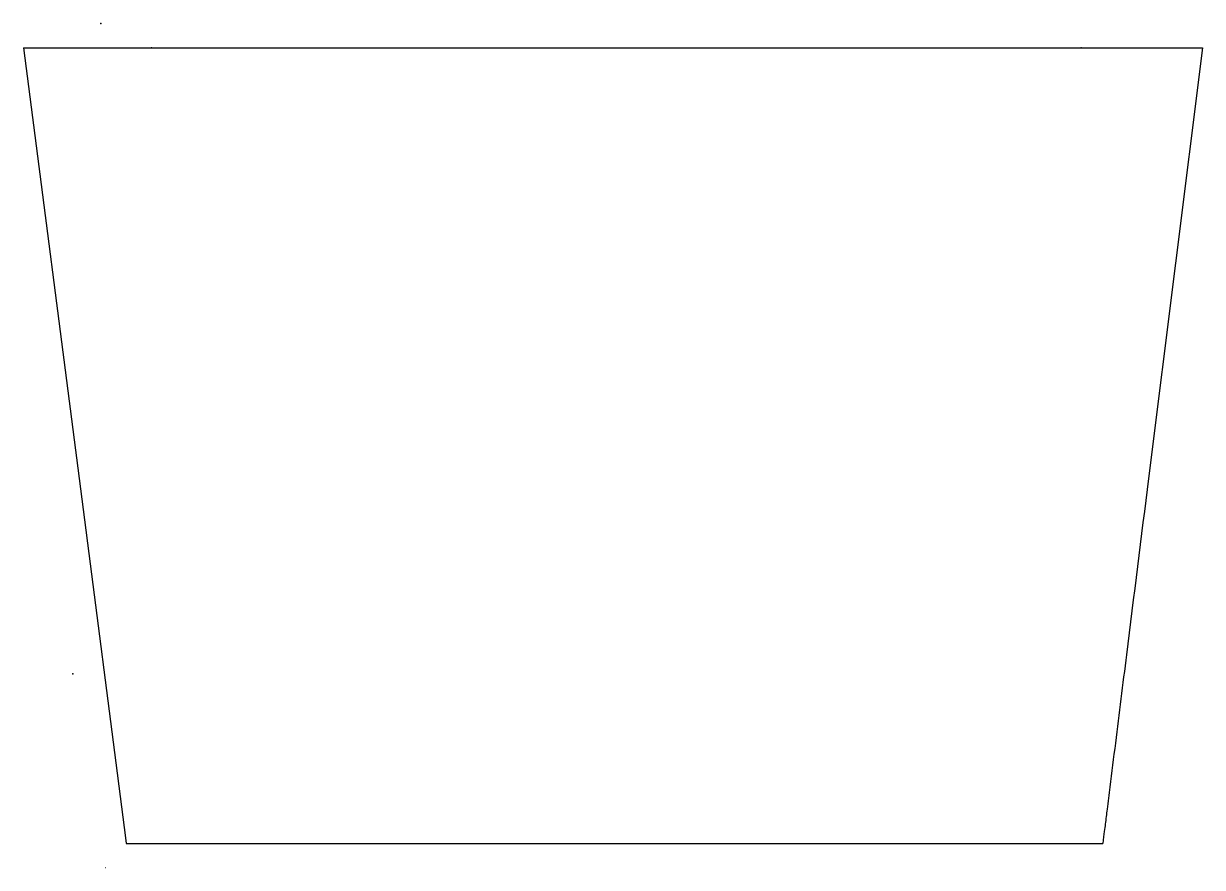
# Model space of a CAD drawing. Header units: millimetres. Extents: x -4.1 to 95, y -16.3 to 54.7.
import ezdxf

# ---------------------------------------------------------------- set-up
doc = ezdxf.new("R2010")
doc.units = ezdxf.units.MM
doc.layers.get('0').update_dxf_attribs({"linetype": 'CONTINUOUS'})

msp = doc.modelspace()

# ---------------------------------------------------------------- linework, layer by layer
for p, q in [((-4.146, 52.628), (95.012, 52.63)), ((-4.146, 52.628), (0.524, 16.429)), ((95.012, 52.63), (90.477, 16.434)), ((0.524, 16.429), (4.421, -13.784)), ((4.421, -13.784), (4.485, -14.28)), ((4.485, -14.28), (86.631, -14.272)), ((2.726, -16.28), (2.734, -16.28))]:
    msp.add_line(p, q)
msp.add_open_spline([(90.477, 16.434), (90.477, 16.434), (90.477, 16.434), (90.477, 16.434), (89.858, 11.489), (89.238, 6.544), (88.619, 1.598), (88.309, -0.874), (87.999, -3.347), (87.689, -5.82), (87.535, -7.056), (87.38, -8.292), (87.225, -9.529), (87.147, -10.147), (87.07, -10.765), (86.993, -11.383), (86.94, -11.8), (86.888, -12.217), (86.836, -12.634), (86.811, -12.835), (86.788, -13.018), (86.758, -13.253), (86.724, -13.53), (86.68, -13.883), (86.631, -14.272)], degree=3, knots=[0.010988, 0.010988, 0.010988, 0.010988, 0.01099, 0.01099, 0.01099, 1.523372, 1.523372, 1.523372, 2.279563, 2.279563, 2.279563, 2.657659, 2.657659, 2.657659, 2.846707, 2.846707, 2.846707, 2.974205, 2.974205, 2.974205, 3.035754, 3.035754, 3.035754, 3.108237, 3.108237, 3.108237, 3.108237])
for p in [(2.354, 54.68), (6.603, 52.629), (84.819, 52.63), (0, 0)]:
    msp.add_point(p)

doc.saveas('drawing.dxf')
